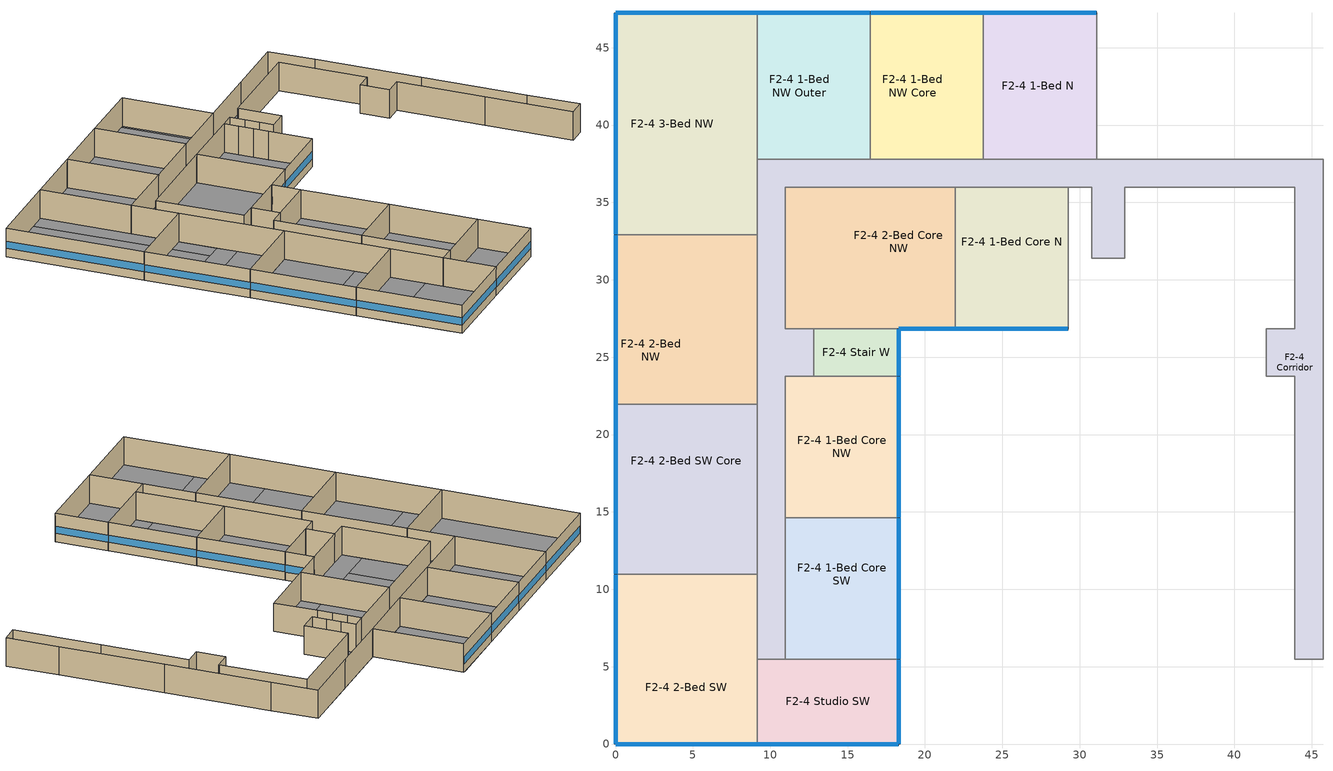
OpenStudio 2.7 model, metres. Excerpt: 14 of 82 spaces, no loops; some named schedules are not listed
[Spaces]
F2-4 1-Bed Core N
 floor adiabatic (ResF2ConcreteInteriorFloor): 29.26,35.97 29.26,28.96 21.95,28.96 21.95,35.97 z3.05; 29.26,28.96 29.26,26.82 21.95,26.82 21.95,28.96 z3.05
 wall outside (ResWoodWallU059): 21.95,26.82 29.26,26.82 z3.05:6.1
 wall to F2-4 Elevator S (WoodFramedInteriorWallU099): 29.26,31.39 29.26,32.92 z3.05:6.1
 wall to F2-4 Elevator Core (WoodFramedInteriorWallU099): 29.26,32.92 29.26,34.44 z3.05:6.1
 wall to F2-4 Laundry (WoodFramedInteriorWallU099): 29.26,26.82 29.26,31.39 z3.05:6.1
 wall to F2-4 2-Bed Core NW (WoodFramedInteriorWallU099): 21.95,35.97 21.95,26.82 z3.05:6.1
 wall to F2-4 Elevator N (WoodFramedInteriorWallU099): 29.26,34.44 29.26,35.97 z3.05:6.1
 wall to F2-4 Corridor (WoodFramedInteriorWallU099): 29.26,35.97 21.95,35.97 z3.05:6.1
 window (Res Fixed Window): 21.97,26.82 29.24,26.82 z3.95:4.72
F2-4 2-Bed Core NW
 floor adiabatic (ResF2ConcreteInteriorFloor): 21.95,35.97 21.95,28.96 14.63,28.96 14.63,35.97 z3.05; 14.63,35.97 14.63,28.96 10.97,28.96 10.97,35.97 z3.05; 21.95,28.96 21.95,26.82 10.97,26.82 10.97,28.96 z3.05
 wall outside (ResWoodWallU059): 18.29,26.82 21.95,26.82 z3.05:6.1
 wall to F2-4 Corridor (WoodFramedInteriorWallU099): 21.95,35.97 10.97,35.97 10.97,26.82 12.8,26.82 z3.05:6.1
 wall to F2-4 Stair W (WoodFramedInteriorWallU099): 12.8,26.82 18.29,26.82 z3.05:6.1
 window (Res Fixed Window): 18.31,26.82 21.92,26.82 z3.95:4.71
F2-4 Corridor
 floor adiabatic (ResF2ConcreteInteriorFloor): 45.72,28.96 45.72,14.63 43.89,14.63 43.89,23.77 42.06,23.77 42.06,26.82 43.89,26.82 43.89,28.96 z3.05; 45.72,7.32 45.72,5.49 43.89,5.49 43.89,7.32 z3.05; 32.92,37.8 32.92,31.39 30.78,31.39 30.78,37.8 z3.05; 10.97,21.95 10.97,14.63 9.14,14.63 9.14,21.95 z3.05; 21.95,37.8 21.95,35.97 14.63,35.97 14.63,37.8 z3.05; 14.63,37.8 14.63,35.97 10.97,35.97 10.97,28.96 9.14,28.96 9.14,37.8 z3.05; 40.23,37.8 40.23,35.97 32.92,35.97 32.92,37.8 z3.05; 30.78,37.8 30.78,35.97 21.95,35.97 21.95,37.8 z3.05; 12.8,26.82 12.8,23.77 10.97,23.77 10.97,21.95 9.14,21.95 9.14,26.82 z3.05; 10.97,14.63 10.97,7.32 9.14,7.32 9.14,14.63 z3.05; 45.72,37.8 45.72,28.96 43.89,28.96 43.89,35.97 40.23,35.97 40.23,37.8 z3.05; 10.97,28.96 10.97,26.82 9.14,26.82 9.14,28.96 z3.05; 45.72,14.63 45.72,7.32 43.89,7.32 43.89,14.63 z3.05; 10.97,7.32 10.97,5.49 9.14,5.49 9.14,7.32 z3.05
 wall to F2-4 1-Bed Core NE: 42.06,23.77 43.89,23.77 43.89,14.63 z3.05:6.1
 wall to F2-4 1-Bed Core NW: 10.97,14.63 10.97,23.77 12.8,23.77 z3.05:6.1
 wall to F2-4 1-Bed Core SE: 43.89,14.63 43.89,5.49 z3.05:6.1
 wall to F2-4 1-Bed Core SW: 10.97,5.49 10.97,14.63 z3.05:6.1
 wall to F2-4 1-Bed N: 31.09,37.8 23.77,37.8 z3.05:6.1
 wall to F2-4 1-Bed NE Core: 38.4,37.8 31.09,37.8 z3.05:6.1
 wall to F2-4 1-Bed NE Outer: 45.72,37.8 38.4,37.8 z3.05:6.1
 wall to F2-4 1-Bed NW Core: 23.77,37.8 16.46,37.8 z3.05:6.1
 wall to F2-4 1-Bed NW Outer: 16.46,37.8 9.14,37.8 z3.05:6.1
 wall to F2-4 2-Bed Core NE: 32.92,31.39 32.92,35.97 43.89,35.97 43.89,26.82 42.06,26.82 z3.05:6.1
 wall to F2-4 2-Bed NE: 45.72,21.95 45.72,32.92 z3.05:6.1
 wall to F2-4 2-Bed NW: 9.14,32.92 9.14,21.95 z3.05:6.1
 wall to F2-4 2-Bed SE: 45.72,5.49 45.72,10.97 z3.05:6.1
 wall to F2-4 2-Bed SE Core: 45.72,10.97 45.72,21.95 z3.05:6.1
 wall to F2-4 2-Bed SW: 9.14,10.97 9.14,5.49 z3.05:6.1
 wall to F2-4 2-Bed SW Core: 9.14,21.95 9.14,10.97 z3.05:6.1
 wall to F2-4 3-Bed NE: 45.72,32.92 45.72,37.8 z3.05:6.1
 wall to F2-4 3-Bed NW: 9.14,37.8 9.14,32.92 z3.05:6.1
 wall to F2-4 Elevator N (WoodFramedInteriorWallU099): 29.26,35.97 30.78,35.97 30.78,34.44 z3.05:6.1
 wall to F2-4 Studio SE (WoodFramedInteriorWallU099): 43.89,5.49 45.72,5.49 z3.05:6.1
 wall to F2-4 Stair W (WoodFramedInteriorWallU099): 12.8,23.77 12.8,26.82 z3.05:6.1
 wall to F2-4 Laundry (WoodFramedInteriorWallU099): 30.78,31.39 32.92,31.39 z3.05:6.1
 wall to F2-4 Elevator Core (WoodFramedInteriorWallU099): 30.78,34.44 30.78,32.92 z3.05:6.1
 wall to F2-4 Stair E (WoodFramedInteriorWallU099): 42.06,26.82 42.06,23.77 z3.05:6.1
 wall to F2-4 Elevator S (WoodFramedInteriorWallU099): 30.78,32.92 30.78,31.39 z3.05:6.1
 wall to F2-4 Studio SW (WoodFramedInteriorWallU099): 9.14,5.49 10.97,5.49 z3.05:6.1
F2-4 1-Bed Core NW
 floor adiabatic (ResF2ConcreteInteriorFloor): 12.8,23.77 12.8,21.95 10.97,21.95 10.97,23.77 z3.05; 18.29,23.77 18.29,14.63 10.97,14.63 10.97,21.95 12.8,21.95 12.8,23.77 z3.05
 wall outside (ResWoodWallU059): 18.29,14.63 18.29,23.77 z3.05:6.1
 wall to F2-4 Stair W (WoodFramedInteriorWallU099): 18.29,23.77 12.8,23.77 z3.05:6.1
 wall to F2-4 1-Bed Core SW (WoodFramedInteriorWallU099): 10.97,14.63 18.29,14.63 z3.05:6.1
 window (Res Fixed Window): 18.29,14.66 18.29,23.75 z3.95:4.72
F2-4 Stair W
 floor adiabatic (ResF2ConcreteInteriorFloor): 18.29,26.82 18.29,23.77 12.8,23.77 12.8,26.82 z3.05
 wall outside (ResWoodWallU059): 18.29,23.77 18.29,26.82 z3.05:6.1
 window (Res Fixed Window): 18.29,23.8 18.29,26.8 z3.95:4.72
F2-4 1-Bed Core SW
 floor adiabatic (ResF2ConcreteInteriorFloor): 18.29,14.63 18.29,7.32 10.97,7.32 10.97,14.63 z3.05; 18.29,7.32 18.29,5.49 10.97,5.49 10.97,7.32 z3.05
 wall outside (ResWoodWallU059): 18.29,5.49 18.29,14.63 z3.05:6.1
 wall to F2-4 Studio SW (WoodFramedInteriorWallU099): 10.97,5.49 18.29,5.49 z3.05:6.1
 window (Res Fixed Window): 18.29,5.51 18.29,14.61 z3.95:4.72
F2-4 Studio SW
 floor adiabatic (ResF2ConcreteInteriorFloor): 18.29,5.49 18.29,0 9.14,0 9.14,5.49 z3.05
 wall outside (ResWoodWallU059): 9.14,0 18.29,0 18.29,5.49 z3.05:6.1
 wall to F2-4 2-Bed SW: 9.14,5.49 9.14,0 z3.05:6.1
 window (Res Fixed Window): 18.29,0.03 18.29,5.46 / 9.17,0 18.26,0 z3.95:4.72
F2-4 1-Bed N
 floor adiabatic (ResF2ConcreteInteriorFloor): 30.78,47.24 30.78,37.8 23.77,37.8 23.77,47.24 z3.05; 31.09,47.24 31.09,37.8 30.78,37.8 30.78,47.24 z3.05
 wall outside (ResWoodWallU059): 31.09,47.24 23.77,47.24 z3.05:6.1
 wall to F2-4 1-Bed NE Core (WoodFramedInteriorWallU099): 31.09,37.8 31.09,47.24 z3.05:6.1
 wall to F2-4 1-Bed NW Core (WoodFramedInteriorWallU099): 23.77,47.24 23.77,37.8 z3.05:6.1
 window (Res Fixed Window): 31.06,47.24 23.8,47.24 z3.95:4.72
F2-4 1-Bed NW Core
 floor adiabatic (ResF2ConcreteInteriorFloor): 21.95,47.24 21.95,37.8 16.46,37.8 16.46,47.24 z3.05; 23.77,47.24 23.77,37.8 21.95,37.8 21.95,47.24 z3.05
 wall outside (ResWoodWallU059): 23.77,47.24 16.46,47.24 z3.05:6.1
 wall to F2-4 1-Bed NW Outer (WoodFramedInteriorWallU099): 16.46,47.24 16.46,37.8 z3.05:6.1
 window (Res Fixed Window): 23.75,47.24 16.48,47.24 z3.95:4.72
F2-4 1-Bed NW Outer
 floor adiabatic (ResF2ConcreteInteriorFloor): 16.46,47.24 16.46,37.8 14.63,37.8 14.63,47.24 z3.05; 14.63,47.24 14.63,37.8 9.14,37.8 9.14,47.24 z3.05
 wall outside (ResWoodWallU059): 16.46,47.24 9.14,47.24 z3.05:6.1
 wall to F2-4 3-Bed NW (WoodFramedInteriorWallU099): 9.14,47.24 9.14,37.8 z3.05:6.1
 window (Res Fixed Window): 16.43,47.24 9.17,47.24 z3.95:4.72
F2-4 3-Bed NW
 floor adiabatic (ResF2ConcreteInteriorFloor): 9.14,47.24 9.14,32.92 7.32,32.92 7.32,47.24 z3.05; 7.32,47.24 7.32,32.92 0,32.92 0,47.24 z3.05
 wall outside (ResWoodWallU059): 9.14,47.24 0,47.24 0,32.92 z3.05:6.1
 wall to F2-4 2-Bed NW: 0,32.92 9.14,32.92 z3.05:6.1
 window (Res Fixed Window): 0,47.22 0,32.94 / 9.12,47.24 0.03,47.24 z3.95:4.72
F2-4 2-Bed NW
 floor adiabatic (ResF2ConcreteInteriorFloor): 4.57,28.96 4.57,21.95 0,21.95 0,28.96 z3.05; 9.14,32.92 9.14,28.96 7.32,28.96 7.32,32.92 z3.05; 9.14,28.96 9.14,26.82 4.57,26.82 4.57,28.96 z3.05; 7.32,32.92 7.32,28.96 0,28.96 0,32.92 z3.05; 9.14,26.82 9.14,21.95 4.57,21.95 4.57,26.82 z3.05
 wall outside (ResWoodWallU059): 0,32.92 0,21.95 z3.05:6.1
 wall to F2-4 2-Bed SW Core (WoodFramedInteriorWallU099): 0,21.95 9.14,21.95 z3.05:6.1
 window (Res Fixed Window): 0,32.89 0,21.97 z3.95:4.72
F2-4 2-Bed SW Core
 floor adiabatic (ResF2ConcreteInteriorFloor): 9.14,14.63 9.14,10.97 0,10.97 0,14.63 z3.05; 9.14,21.95 9.14,14.63 0,14.63 0,21.95 z3.05
 wall outside (ResWoodWallU059): 0,21.95 0,10.97 z3.05:6.1
 wall to F2-4 2-Bed SW: 0,10.97 9.14,10.97 z3.05:6.1
 window (Res Fixed Window): 0,21.92 0,11 z3.95:4.72
F2-4 2-Bed SW
 floor adiabatic (ResF2ConcreteInteriorFloor): 9.14,7.32 9.14,0 0,0 0,7.32 z3.05; 9.14,10.97 9.14,7.32 0,7.32 0,10.97 z3.05
 wall outside (ResWoodWallU059): 0,10.97 0,0 9.14,0 z3.05:6.1
 window (Res Fixed Window): 0.03,0 9.12,0 / 0,10.95 0,0.03 z3.95:4.72
[Site]
CA_BURBANK-GLNDLE-PASAD-_USA Design_Conditions: Latitude {deg}=34.2; Longitude {deg}=-118.36; Time Zone {hr}=-8; Elevation {m}=223.1136
[SizingPeriod:DesignDay] Barometric Pressure {Pa}=98675; Sky Clearness=0; Rain Indicator=0; Snow Indicator=0; Day of Month=21; Daylight Saving Time Indicator=0; Dry-Bulb Temperature Range Modifier Type=DefaultMultipliers
Name | Maximum Dry-Bulb Temperature {C} | Daily Dry-Bulb Temperature Range {deltaC} | Humidity Indicating Conditions at Maximum Dry-Bulb | Wind Speed {m/s} | Wind Direction {deg} | Month | Day Type | Humidity Indicating Type | Solar Model Indicator | ASHRAE Taub | ASHRAE Taud
CA_BURBANK-GLNDLE-PASAD- Ann Htg 99.6% Condns DB | 3.8 | 0 | 3.8 | 0.8 | 350 | 12 | WinterDesignDay | Wetbulb | ASHRAEClearSky
CA_BURBANK-GLNDLE-PASAD- Ann Clg .4% Condns DB=>MWB | 36.4 | 12.9 | 19.9 | 3.8 | 180 | 8 | SummerDesignDay | Wetbulb | ASHRAETau | 0.378 | 2.416
CA_BURBANK-GLNDLE-PASAD- Ann Clg .4% Condns WB=>MDB | 32 | 12.9 | 22.6 | 3.8 | 180 | 8 | SummerDesignDay | Wetbulb | ASHRAETau | 0.378 | 2.416
CA_BURBANK-GLNDLE-PASAD- Ann Clg .4% Condns DP=>MDB | 25.4 | 12.9 | 19.3 | 3.8 | 180 | 8 | SummerDesignDay | Dewpoint | ASHRAETau | 0.378 | 2.416
[Site:WaterMainsTemperature]
Calculation Method=Schedule; Temperature Schedule=WaterMainCZ09
[Building]
Building 1: North Axis {deg}=0
[Material]
Name | Roughness | Thickness {m} | Conductivity {W/m-K} | Density {kg/m3} | Specific Heat {J/kg-K} | Thermal Absorptance | Solar Absorptance | Visible Absorptance
Gypsum Board - 1/2 in.; Gypsum Board - 1/2 in. 4 | MediumRough | 0.0127 | 0.158656 | 640.739 | 1130.436 | 0.9 | 0.7 | 0.8
Gypsum Board - 5/8 in. | Smooth | 0.016002 | 0.158656 | 640.739 | 1130.436 | 0.9 | 0.7 | 0.8
Compliance Insulation R1.35 | Smooth | 0.00547268 | 0.0230188 | 16.0185 | 1130.436
Compliance Insulation R3.00 | MediumRough | 0.0121615 | 0.0230188 | 16.0185 | 1130.436 | 0.9 | 0.7 | 0.8
Concrete - 140 lb/ft3 - 4 in. | Smooth | 0.1016 | 1.9514 | 2239.06 | 921.096
Plywood - 5/8 in. 2 | Smooth | 0.016002 | 0.11544 | 480.554 | 1884.06
Carpet - 3/4 in. 2 | Smooth | 0.01905 | 0.0455183 | 288.332 | 1381.644 | 0.9 | 0.7 | 0.8
[Material:NoMass] Roughness=Smooth
Name | Thermal Resistance {m2-K/W}
WoodFrameWall16inOC R11.25 | 1.26865
WoodFrameWall16inOCCavInsR19 | 2.06248
[Construction]
ResWoodWallU059: Compliance Insulation R3.00, Compliance Insulation R1.35, Gypsum Board - 5/8 in., WoodFrameWall16inOCCavInsR19, Gypsum Board - 5/8 in.
WoodFramedInteriorWallU099: Gypsum Board - 1/2 in., WoodFrameWall16inOC R11.25, Gypsum Board - 1/2 in.
ResF2ConcreteInteriorFloor: Gypsum Board - 1/2 in. 4, Concrete - 140 lb/ft3 - 4 in., Plywood - 5/8 in. 2, Carpet - 3/4 in. 2
Res Fixed Window: Res Fixed Window Material
[WindowMaterial:SimpleGlazingSystem]
Res Fixed Window Material: U-Factor {W/m2-K}=1.70348; Solar Heat Gain Coefficient=0.23; Visible Transmittance=0.42
[Space] Building Story=Building Story Residential Floors 2-4
Name | Thermal Zone | Design Specification Outdoor Air Object
F2-4 1-Bed Core N | Thermal Zone: F2-4 1-Bed Core N | Thermal Zone: F2-4 1-Bed Core N Design Specification Outdoor Air
F2-4 1-Bed Core NW; F2-4 1-Bed Core SW | Thermal Zone: F2-4 1-Bed Core West | Thermal Zone: F2-4 1-Bed Core West Design Specification Outdoor Air
F2-4 1-Bed N; F2-4 1-Bed NW Core; F2-4 1-Bed NW Outer | Thermal Zone: F2-4 1-Bed North | Thermal Zone: F2-4 1-Bed North Design Specification Outdoor Air
F2-4 2-Bed Core NW | Thermal Zone: F2-4 2-Bed Core NE-NW | Thermal Zone: F2-4 2-Bed Core NE-NW Design Specification Outdoor Air
F2-4 2-Bed NW; F2-4 2-Bed SW; F2-4 2-Bed SW Core | Thermal Zone: F2-4 2-Bed West | Thermal Zone: F2-4 2-Bed West Design Specification Outdoor Air
F2-4 3-Bed NW | Thermal Zone: F2-4 3-Bed NW | Thermal Zone: F2-4 3-Bed NW Design Specification Outdoor Air
F2-4 Corridor; F2-4 Stair W | Thermal Zone: F2-4 Corridor | Thermal Zone: F2-4 Corridor Design Specification Outdoor Air
F2-4 Studio SW | Thermal Zone: F2-4 Studio SW | Thermal Zone: F2-4 Studio SW Design Specification Outdoor Air
[ThermalZone] Multiplier=3; Use Ideal Air Loads=No
Name | Thermostat
Thermal Zone: F2-4 1-Bed Core N | Thermal Zone: F2-4 1-Bed Core N Thermostat
Thermal Zone: F2-4 1-Bed Core West | Thermal Zone: F2-4 1-Bed Core West Thermostat
Thermal Zone: F2-4 1-Bed North | Thermal Zone: F2-4 1-Bed North Thermostat
Thermal Zone: F2-4 2-Bed Core NE-NW | Thermal Zone: F2-4 2-Bed Core NE-NW Thermostat
Thermal Zone: F2-4 2-Bed West | Thermal Zone: F2-4 2-Bed West Thermostat
Thermal Zone: F2-4 3-Bed NW | Thermal Zone: F2-4 3-Bed NW Thermostat
Thermal Zone: F2-4 Studio SW | Thermal Zone: F2-4 Studio SW Thermostat
Thermal Zone: F2-4 Corridor | Thermal Zone: F2-4 Corridor Thermostat
[BuildingStory]
Building Story Residential Floors 2-4
[People:Definition] Number of People Calculation Method=People/Area; Fraction Radiant=0.3
Name | People per Space Floor Area {person/m2} | Sensible Heat Fraction
F2-4 1-Bed Core N People Definition; F2-4 1-Bed Core NW People Definition; F2-4 1-Bed Core SW People Definition; F2-4 2-Bed Core NW People Definition; F2-4 2-Bed NW People Definition; F2-4 2-Bed SW People Definition; F2-4 2-Bed SW Core People Definition | 0.0298998 | 0.6125
F2-4 1-Bed N People Definition; F2-4 1-Bed NW Core People Definition; F2-4 1-Bed NW Outer People Definition | 0.0289352 | 0.6125
F2-4 3-Bed NW People Definition | 0.0305359 | 0.6125
F2-4 Corridor People Definition; F2-4 Stair W People Definition | 0.0538196 | 0.5
F2-4 Studio SW People Definition | 0.0398663 | 0.6125
[People] Multiplier=1
Name | People Definition | Space or SpaceType | Number of People Schedule | Activity Level Schedule
F2-4 1-Bed Core N People | F2-4 1-Bed Core N People Definition | F2-4 1-Bed Core N | ResidentialLivingOccupancy | F2-4 1-Bed Core N People Activity Level
F2-4 1-Bed Core NW People | F2-4 1-Bed Core NW People Definition | F2-4 1-Bed Core NW | ResidentialLivingOccupancy | F2-4 1-Bed Core NW People Activity Level
F2-4 1-Bed Core SW People | F2-4 1-Bed Core SW People Definition | F2-4 1-Bed Core SW | ResidentialLivingOccupancy | F2-4 1-Bed Core SW People Activity Level
F2-4 1-Bed N People | F2-4 1-Bed N People Definition | F2-4 1-Bed N | ResidentialLivingOccupancy | F2-4 1-Bed N People Activity Level
F2-4 1-Bed NW Core People | F2-4 1-Bed NW Core People Definition | F2-4 1-Bed NW Core | ResidentialLivingOccupancy | F2-4 1-Bed NW Core People Activity Level
F2-4 1-Bed NW Outer People | F2-4 1-Bed NW Outer People Definition | F2-4 1-Bed NW Outer | ResidentialLivingOccupancy | F2-4 1-Bed NW Outer People Activity Level
F2-4 2-Bed Core NW People | F2-4 2-Bed Core NW People Definition | F2-4 2-Bed Core NW | ResidentialLivingOccupancy | F2-4 2-Bed Core NW People Activity Level
F2-4 2-Bed NW People | F2-4 2-Bed NW People Definition | F2-4 2-Bed NW | ResidentialLivingOccupancy | F2-4 2-Bed NW People Activity Level
F2-4 2-Bed SW People | F2-4 2-Bed SW People Definition | F2-4 2-Bed SW | ResidentialLivingOccupancy | F2-4 2-Bed SW People Activity Level
F2-4 2-Bed SW Core People | F2-4 2-Bed SW Core People Definition | F2-4 2-Bed SW Core | ResidentialLivingOccupancy | F2-4 2-Bed SW Core People Activity Level
F2-4 3-Bed NW People | F2-4 3-Bed NW People Definition | F2-4 3-Bed NW | ResidentialLivingOccupancy | F2-4 3-Bed NW People Activity Level
F2-4 Corridor People | F2-4 Corridor People Definition | F2-4 Corridor | OfficeOccupancy | F2-4 Corridor People Activity Level
F2-4 Stair W People | F2-4 Stair W People Definition | F2-4 Stair W | OfficeOccupancy | F2-4 Stair W People Activity Level
F2-4 Studio SW People | F2-4 Studio SW People Definition | F2-4 Studio SW | ResidentialLivingOccupancy | F2-4 Studio SW People Activity Level
[SpaceInfiltration:DesignFlowRate] Temperature Term Coefficient=0; Velocity Squared Term Coefficient=0
Name | Space or SpaceType | Schedule | Design Flow Rate Calculation Method | Flow per Exterior Surface Area {m3/s-m2} | Constant Term Coefficient | Velocity Term Coefficient | Design Flow Rate {m3/s}
F2-4 1-Bed Core N Space Infiltration Design Flow Rate 1 | F2-4 1-Bed Core N | ResidentialLivingInfiltration | Flow/ExteriorWallArea | 0.000227584 | 0 | 0.224052
F2-4 1-Bed Core N Space Infiltration Design Flow Rate 2 | F2-4 1-Bed Core N | ResidentialLivingHVACAvail | Flow/Space |  | 1 | 0 | 0.0172733
F2-4 1-Bed Core NW Space Infiltration Design Flow Rate 1 | F2-4 1-Bed Core NW | ResidentialLivingInfiltration | Flow/ExteriorWallArea | 0.000227584 | 0 | 0.224052
F2-4 1-Bed Core NW Space Infiltration Design Flow Rate 2 | F2-4 1-Bed Core NW | ResidentialLivingHVACAvail | Flow/Space |  | 1 | 0 | 0.0172733
F2-4 1-Bed Core SW Space Infiltration Design Flow Rate 1 | F2-4 1-Bed Core SW | ResidentialLivingInfiltration | Flow/ExteriorWallArea | 0.000227584 | 0 | 0.224052
F2-4 1-Bed Core SW Space Infiltration Design Flow Rate 2 | F2-4 1-Bed Core SW | ResidentialLivingHVACAvail | Flow/Space |  | 1 | 0 | 0.0172733
F2-4 1-Bed N Space Infiltration Design Flow Rate 1 | F2-4 1-Bed N | ResidentialLivingInfiltration | Flow/ExteriorWallArea | 0.000227584 | 0 | 0.224052
F2-4 1-Bed N Space Infiltration Design Flow Rate 2 | F2-4 1-Bed N | ResidentialLivingHVACAvail | Flow/Space |  | 1 | 0 | 0.0176131
F2-4 1-Bed NW Core Space Infiltration Design Flow Rate 1 | F2-4 1-Bed NW Core | ResidentialLivingInfiltration | Flow/ExteriorWallArea | 0.000227584 | 0 | 0.224052
F2-4 1-Bed NW Core Space Infiltration Design Flow Rate 2 | F2-4 1-Bed NW Core | ResidentialLivingHVACAvail | Flow/Space |  | 1 | 0 | 0.0176131
F2-4 1-Bed NW Outer Space Infiltration Design Flow Rate 1 | F2-4 1-Bed NW Outer | ResidentialLivingInfiltration | Flow/ExteriorWallArea | 0.000227584 | 0 | 0.224052
F2-4 1-Bed NW Outer Space Infiltration Design Flow Rate 2 | F2-4 1-Bed NW Outer | ResidentialLivingHVACAvail | Flow/Space |  | 1 | 0 | 0.0176131
F2-4 2-Bed Core NW Space Infiltration Design Flow Rate 1 | F2-4 2-Bed Core NW | ResidentialLivingInfiltration | Flow/ExteriorWallArea | 0.000227584 | 0 | 0.224052
F2-4 2-Bed Core NW Space Infiltration Design Flow Rate 2 | F2-4 2-Bed Core NW | ResidentialLivingHVACAvail | Flow/Space |  | 1 | 0 | 0.0259099
F2-4 2-Bed NW Space Infiltration Design Flow Rate 1 | F2-4 2-Bed NW | ResidentialLivingInfiltration | Flow/ExteriorWallArea | 0.000227584 | 0 | 0.224052
F2-4 2-Bed NW Space Infiltration Design Flow Rate 2 | F2-4 2-Bed NW | ResidentialLivingHVACAvail | Flow/Space |  | 1 | 0 | 0.0259099
F2-4 2-Bed SW Space Infiltration Design Flow Rate 1 | F2-4 2-Bed SW | ResidentialLivingInfiltration | Flow/ExteriorWallArea | 0.000227584 | 0 | 0.224052
F2-4 2-Bed SW Space Infiltration Design Flow Rate 2 | F2-4 2-Bed SW | ResidentialLivingHVACAvail | Flow/Space |  | 1 | 0 | 0.0259099
F2-4 2-Bed SW Core Space Infiltration Design Flow Rate 1 | F2-4 2-Bed SW Core | ResidentialLivingInfiltration | Flow/ExteriorWallArea | 0.000227584 | 0 | 0.224052
F2-4 2-Bed SW Core Space Infiltration Design Flow Rate 2 | F2-4 2-Bed SW Core | ResidentialLivingHVACAvail | Flow/Space |  | 1 | 0 | 0.0259099
F2-4 3-Bed NW Space Infiltration Design Flow Rate 1 | F2-4 3-Bed NW | ResidentialLivingInfiltration | Flow/ExteriorWallArea | 0.000227584 | 0 | 0.224052
F2-4 3-Bed NW Space Infiltration Design Flow Rate 2 | F2-4 3-Bed NW | ResidentialLivingHVACAvail | Flow/Space |  | 1 | 0 | 0.0341218
F2-4 Corridor Space Infiltration Design Flow Rate 1 | F2-4 Corridor | OfficeInfiltration | Flow/ExteriorWallArea | 0.000227584 | 0 | 0.224052
F2-4 Corridor Space Infiltration Design Flow Rate 2 | F2-4 Corridor | OfficeHVACAvail | Flow/Space |  | 1 | 0 | 0.151849
F2-4 Stair W Space Infiltration Design Flow Rate 1 | F2-4 Stair W | OfficeInfiltration | Flow/ExteriorWallArea | 0.000227584 | 0 | 0.224052
F2-4 Stair W Space Infiltration Design Flow Rate 2 | F2-4 Stair W | OfficeHVACAvail | Flow/Space |  | 1 | 0 | 0.0127426
F2-4 Studio SW Space Infiltration Design Flow Rate 1 | F2-4 Studio SW | ResidentialLivingInfiltration | Flow/ExteriorWallArea | 0.000227584 | 0 | 0.224052
F2-4 Studio SW Space Infiltration Design Flow Rate 2 | F2-4 Studio SW | ResidentialLivingHVACAvail | Flow/Space |  | 1 | 0 | 0.0147248
[Lights:Definition] Design Level Calculation Method=Watts/Area; Fraction Radiant=0.58; Return Air Fraction=0
Name | Watts per Space Floor Area {W/m2}
F2-4 1-Bed Core N Non-Regulated Lights Definition; F2-4 1-Bed Core NW Non-Regulated Lights Definition; F2-4 1-Bed Core SW Non-Regulated Lights Definition; F2-4 1-Bed N Non-Regulated Lights Definition; F2-4 1-Bed NW Core Non-Regulated Lights Definition; F2-4 1-Bed NW Outer Non-Regulated Lights Definition; F2-4 2-Bed Core NW Non-Regulated Lights Definition; F2-4 2-Bed NW Non-Regulated Lights Definition; F2-4 2-Bed SW Non-Regulated Lights Definition; F2-4 2-Bed SW Core Non-Regulated Lights Definition; F2-4 3-Bed NW Non-Regulated Lights Definition; F2-4 Studio SW Non-Regulated Lights Definition | 1.05486
F2-4 Corridor Regulated Lights Definition | 4.30556
F2-4 Stair W Regulated Lights Definition | 6.45835
[Lights] Fraction Replaceable=1
Name | Lights Definition | Space or SpaceType | Schedule
F2-4 1-Bed Core N Non-Regulated Lights | F2-4 1-Bed Core N Non-Regulated Lights Definition | F2-4 1-Bed Core N | ResidentialLivingLights
F2-4 1-Bed Core NW Non-Regulated Lights | F2-4 1-Bed Core NW Non-Regulated Lights Definition | F2-4 1-Bed Core NW | ResidentialLivingLights
F2-4 1-Bed Core SW Non-Regulated Lights | F2-4 1-Bed Core SW Non-Regulated Lights Definition | F2-4 1-Bed Core SW | ResidentialLivingLights
F2-4 1-Bed N Non-Regulated Lights | F2-4 1-Bed N Non-Regulated Lights Definition | F2-4 1-Bed N | ResidentialLivingLights
F2-4 1-Bed NW Core Non-Regulated Lights | F2-4 1-Bed NW Core Non-Regulated Lights Definition | F2-4 1-Bed NW Core | ResidentialLivingLights
F2-4 1-Bed NW Outer Non-Regulated Lights | F2-4 1-Bed NW Outer Non-Regulated Lights Definition | F2-4 1-Bed NW Outer | ResidentialLivingLights
F2-4 2-Bed Core NW Non-Regulated Lights | F2-4 2-Bed Core NW Non-Regulated Lights Definition | F2-4 2-Bed Core NW | ResidentialLivingLights
F2-4 2-Bed NW Non-Regulated Lights | F2-4 2-Bed NW Non-Regulated Lights Definition | F2-4 2-Bed NW | ResidentialLivingLights
F2-4 2-Bed SW Non-Regulated Lights | F2-4 2-Bed SW Non-Regulated Lights Definition | F2-4 2-Bed SW | ResidentialLivingLights
F2-4 2-Bed SW Core Non-Regulated Lights | F2-4 2-Bed SW Core Non-Regulated Lights Definition | F2-4 2-Bed SW Core | ResidentialLivingLights
F2-4 3-Bed NW Non-Regulated Lights | F2-4 3-Bed NW Non-Regulated Lights Definition | F2-4 3-Bed NW | ResidentialLivingLights
F2-4 Corridor Regulated Lights | F2-4 Corridor Regulated Lights Definition | F2-4 Corridor | OfficeLights
F2-4 Stair W Regulated Lights | F2-4 Stair W Regulated Lights Definition | F2-4 Stair W | OfficeLights
F2-4 Studio SW Non-Regulated Lights | F2-4 Studio SW Non-Regulated Lights Definition | F2-4 Studio SW | ResidentialLivingLights
[ElectricEquipment:Definition] Design Level Calculation Method=Watts/Area; Fraction Lost=0
Name | Watts per Space Floor Area {W/m2} | Fraction Latent | Fraction Radiant
F2-4 1-Bed Core N Recepticle Loads Definition; F2-4 1-Bed Core NW Recepticle Loads Definition; F2-4 1-Bed Core SW Recepticle Loads Definition; F2-4 1-Bed N Recepticle Loads Definition; F2-4 1-Bed NW Core Recepticle Loads Definition; F2-4 1-Bed NW Outer Recepticle Loads Definition; F2-4 2-Bed Core NW Recepticle Loads Definition; F2-4 2-Bed NW Recepticle Loads Definition; F2-4 2-Bed SW Recepticle Loads Definition; F2-4 2-Bed SW Core Recepticle Loads Definition; F2-4 3-Bed NW Recepticle Loads Definition; F2-4 Studio SW Recepticle Loads Definition | 4.09029 | 0 | 0.2
F2-4 1-Bed Core N Process Electric Loads Definition; F2-4 1-Bed Core NW Process Electric Loads Definition; F2-4 1-Bed Core SW Process Electric Loads Definition; F2-4 1-Bed N Process Electric Loads Definition; F2-4 1-Bed NW Core Process Electric Loads Definition; F2-4 1-Bed NW Outer Process Electric Loads Definition; F2-4 Studio SW Process Electric Loads Definition | 0.430556 | 0.12 | 0
F2-4 2-Bed Core NW Process Electric Loads Definition; F2-4 2-Bed NW Process Electric Loads Definition; F2-4 2-Bed SW Process Electric Loads Definition; F2-4 2-Bed SW Core Process Electric Loads Definition | 0.322917 | 0.12 | 0
F2-4 3-Bed NW Process Electric Loads Definition | 0.215278 | 0.12 | 0
[ElectricEquipment] Schedule=ResidentialLivingReceptacle
Name | Electric Equipment Definition | Space or SpaceType
F2-4 1-Bed Core N Recepticle Loads | F2-4 1-Bed Core N Recepticle Loads Definition | F2-4 1-Bed Core N
F2-4 1-Bed Core N Process Electric Loads | F2-4 1-Bed Core N Process Electric Loads Definition | F2-4 1-Bed Core N
F2-4 1-Bed Core NW Recepticle Loads | F2-4 1-Bed Core NW Recepticle Loads Definition | F2-4 1-Bed Core NW
F2-4 1-Bed Core NW Process Electric Loads | F2-4 1-Bed Core NW Process Electric Loads Definition | F2-4 1-Bed Core NW
F2-4 1-Bed Core SW Recepticle Loads | F2-4 1-Bed Core SW Recepticle Loads Definition | F2-4 1-Bed Core SW
F2-4 1-Bed Core SW Process Electric Loads | F2-4 1-Bed Core SW Process Electric Loads Definition | F2-4 1-Bed Core SW
F2-4 1-Bed N Recepticle Loads | F2-4 1-Bed N Recepticle Loads Definition | F2-4 1-Bed N
F2-4 1-Bed N Process Electric Loads | F2-4 1-Bed N Process Electric Loads Definition | F2-4 1-Bed N
F2-4 1-Bed NW Core Recepticle Loads | F2-4 1-Bed NW Core Recepticle Loads Definition | F2-4 1-Bed NW Core
F2-4 1-Bed NW Core Process Electric Loads | F2-4 1-Bed NW Core Process Electric Loads Definition | F2-4 1-Bed NW Core
F2-4 1-Bed NW Outer Recepticle Loads | F2-4 1-Bed NW Outer Recepticle Loads Definition | F2-4 1-Bed NW Outer
F2-4 1-Bed NW Outer Process Electric Loads | F2-4 1-Bed NW Outer Process Electric Loads Definition | F2-4 1-Bed NW Outer
F2-4 2-Bed Core NW Recepticle Loads | F2-4 2-Bed Core NW Recepticle Loads Definition | F2-4 2-Bed Core NW
F2-4 2-Bed Core NW Process Electric Loads | F2-4 2-Bed Core NW Process Electric Loads Definition | F2-4 2-Bed Core NW
F2-4 2-Bed NW Recepticle Loads | F2-4 2-Bed NW Recepticle Loads Definition | F2-4 2-Bed NW
F2-4 2-Bed NW Process Electric Loads | F2-4 2-Bed NW Process Electric Loads Definition | F2-4 2-Bed NW
F2-4 2-Bed SW Recepticle Loads | F2-4 2-Bed SW Recepticle Loads Definition | F2-4 2-Bed SW
F2-4 2-Bed SW Process Electric Loads | F2-4 2-Bed SW Process Electric Loads Definition | F2-4 2-Bed SW
F2-4 2-Bed SW Core Recepticle Loads | F2-4 2-Bed SW Core Recepticle Loads Definition | F2-4 2-Bed SW Core
F2-4 2-Bed SW Core Process Electric Loads | F2-4 2-Bed SW Core Process Electric Loads Definition | F2-4 2-Bed SW Core
F2-4 3-Bed NW Recepticle Loads | F2-4 3-Bed NW Recepticle Loads Definition | F2-4 3-Bed NW
F2-4 3-Bed NW Process Electric Loads | F2-4 3-Bed NW Process Electric Loads Definition | F2-4 3-Bed NW
F2-4 Studio SW Recepticle Loads | F2-4 Studio SW Recepticle Loads Definition | F2-4 Studio SW
F2-4 Studio SW Process Electric Loads | F2-4 Studio SW Process Electric Loads Definition | F2-4 Studio SW
[GasEquipment:Definition] Design Level Calculation Method=Watts/Area
Name | Watts per Space Floor Area {W/m2} | Fraction Latent | Fraction Radiant | Fraction Lost
F2-4 1-Bed Core N Gas Equipment Loads Definition; F2-4 1-Bed Core NW Gas Equipment Loads Definition; F2-4 1-Bed Core SW Gas Equipment Loads Definition; F2-4 1-Bed N Gas Equipment Loads Definition; F2-4 1-Bed NW Core Gas Equipment Loads Definition; F2-4 1-Bed NW Outer Gas Equipment Loads Definition | 3.31232 | 0 | 0.15 | 0.85
F2-4 1-Bed Core N Gas Loads Definition; F2-4 1-Bed Core NW Gas Loads Definition; F2-4 1-Bed Core SW Gas Loads Definition; F2-4 1-Bed N Gas Loads Definition; F2-4 1-Bed NW Core Gas Loads Definition; F2-4 1-Bed NW Outer Gas Loads Definition | 5.14198 | 0.15 | 0 | 0.7
F2-4 2-Bed Core NW Gas Equipment Loads Definition; F2-4 2-Bed NW Gas Equipment Loads Definition; F2-4 2-Bed SW Gas Equipment Loads Definition; F2-4 2-Bed SW Core Gas Equipment Loads Definition | 2.49213 | 0 | 0.15 | 0.85
F2-4 2-Bed Core NW Gas Loads Definition; F2-4 2-Bed NW Gas Loads Definition; F2-4 2-Bed SW Gas Loads Definition; F2-4 2-Bed SW Core Gas Loads Definition | 4.79498 | 0.15 | 0 | 0.7
F2-4 3-Bed NW Gas Equipment Loads Definition | 2.05048 | 0 | 0.15 | 0.85
F2-4 3-Bed NW Gas Loads Definition | 3.59623 | 0.15 | 0 | 0.7
F2-4 Studio SW Gas Equipment Loads Definition | 4.41643 | 0 | 0.15 | 0.85
F2-4 Studio SW Gas Loads Definition | 6.11991 | 0.15 | 0 | 0.7
[GasEquipment] Schedule=ResidentialLivingGasEquip
Name | Gas Equipment Definition | Space or SpaceType
F2-4 1-Bed Core N Gas Equipment Loads | F2-4 1-Bed Core N Gas Equipment Loads Definition | F2-4 1-Bed Core N
F2-4 1-Bed Core N Gas Loads | F2-4 1-Bed Core N Gas Loads Definition | F2-4 1-Bed Core N
F2-4 1-Bed Core NW Gas Equipment Loads | F2-4 1-Bed Core NW Gas Equipment Loads Definition | F2-4 1-Bed Core NW
F2-4 1-Bed Core NW Gas Loads | F2-4 1-Bed Core NW Gas Loads Definition | F2-4 1-Bed Core NW
F2-4 1-Bed Core SW Gas Equipment Loads | F2-4 1-Bed Core SW Gas Equipment Loads Definition | F2-4 1-Bed Core SW
F2-4 1-Bed Core SW Gas Loads | F2-4 1-Bed Core SW Gas Loads Definition | F2-4 1-Bed Core SW
F2-4 1-Bed N Gas Equipment Loads | F2-4 1-Bed N Gas Equipment Loads Definition | F2-4 1-Bed N
F2-4 1-Bed N Gas Loads | F2-4 1-Bed N Gas Loads Definition | F2-4 1-Bed N
F2-4 1-Bed NW Core Gas Equipment Loads | F2-4 1-Bed NW Core Gas Equipment Loads Definition | F2-4 1-Bed NW Core
F2-4 1-Bed NW Core Gas Loads | F2-4 1-Bed NW Core Gas Loads Definition | F2-4 1-Bed NW Core
F2-4 1-Bed NW Outer Gas Equipment Loads | F2-4 1-Bed NW Outer Gas Equipment Loads Definition | F2-4 1-Bed NW Outer
F2-4 1-Bed NW Outer Gas Loads | F2-4 1-Bed NW Outer Gas Loads Definition | F2-4 1-Bed NW Outer
F2-4 2-Bed Core NW Gas Equipment Loads | F2-4 2-Bed Core NW Gas Equipment Loads Definition | F2-4 2-Bed Core NW
F2-4 2-Bed Core NW Gas Loads | F2-4 2-Bed Core NW Gas Loads Definition | F2-4 2-Bed Core NW
F2-4 2-Bed NW Gas Equipment Loads | F2-4 2-Bed NW Gas Equipment Loads Definition | F2-4 2-Bed NW
F2-4 2-Bed NW Gas Loads | F2-4 2-Bed NW Gas Loads Definition | F2-4 2-Bed NW
F2-4 2-Bed SW Gas Equipment Loads | F2-4 2-Bed SW Gas Equipment Loads Definition | F2-4 2-Bed SW
F2-4 2-Bed SW Gas Loads | F2-4 2-Bed SW Gas Loads Definition | F2-4 2-Bed SW
F2-4 2-Bed SW Core Gas Equipment Loads | F2-4 2-Bed SW Core Gas Equipment Loads Definition | F2-4 2-Bed SW Core
F2-4 2-Bed SW Core Gas Loads | F2-4 2-Bed SW Core Gas Loads Definition | F2-4 2-Bed SW Core
F2-4 3-Bed NW Gas Equipment Loads | F2-4 3-Bed NW Gas Equipment Loads Definition | F2-4 3-Bed NW
F2-4 3-Bed NW Gas Loads | F2-4 3-Bed NW Gas Loads Definition | F2-4 3-Bed NW
F2-4 Studio SW Gas Equipment Loads | F2-4 Studio SW Gas Equipment Loads Definition | F2-4 Studio SW
F2-4 Studio SW Gas Loads | F2-4 Studio SW Gas Loads Definition | F2-4 Studio SW
[ThermostatSetpoint:DualSetpoint]
Name | Heating Setpoint Temperature Schedule | Cooling Setpoint Temperature Schedule
Thermal Zone: F2-4 1-Bed Core N Thermostat; Thermal Zone: F2-4 1-Bed Core West Thermostat; Thermal Zone: F2-4 1-Bed North Thermostat; Thermal Zone: F2-4 2-Bed Core NE-NW Thermostat; Thermal Zone: F2-4 2-Bed West Thermostat; Thermal Zone: F2-4 3-Bed NW Thermostat; Thermal Zone: F2-4 Studio SW Thermostat | ResidentialLivingHtgSetpt | ResidentialLivingClgSetpt
Thermal Zone: F2-4 Corridor Thermostat | OfficeHtgSetpt | OfficeClgSetpt
[DesignSpecification:OutdoorAir] Outdoor Air Method=Maximum; Outdoor Air Flow per Person {m3/s-person}=0; Outdoor Air Flow per Floor Area {m3/s-m2}=0
Thermal Zone: F2-4 1-Bed Core N Design Specification Outdoor Air; Thermal Zone: F2-4 1-Bed Core West Design Specification Outdoor Air; Thermal Zone: F2-4 1-Bed North Design Specification Outdoor Air; Thermal Zone: F2-4 2-Bed Core NE-NW Design Specification Outdoor Air; Thermal Zone: F2-4 2-Bed West Design Specification Outdoor Air; Thermal Zone: F2-4 3-Bed NW Design Specification Outdoor Air; Thermal Zone: F2-4 Studio SW Design Specification Outdoor Air; Thermal Zone: F2-4 Corridor Design Specification Outdoor Air
[ZoneVentilation:DesignFlowRate] Schedule=AllOnHVACAvail; Design Flow Rate Calculation Method=Flow/Zone; Flow Rate per Zone Floor Area {m3/s-m2}=0; Flow Rate per Person {m3/s-person}=0; Air Changes per Hour {1/hr}=0; Ventilation Type=Intake; Fan Pressure Rise {Pa}=0; Fan Total Efficiency=1; Constant Term Coefficient=1; Temperature Term Coefficient=0; Velocity Term Coefficient=0; Velocity Squared Term Coefficient=0; Minimum Indoor Temperature {C}=-100; Maximum Indoor Temperature {C}=100; Delta Temperature {deltaC}=-100; Minimum Outdoor Temperature {C}=10; Maximum Outdoor Temperature {C}=32.2222; Maximum Wind Speed {m/s}=40
Name | Design Flow Rate {m3/s}
Thermal Zone: F2-4 Corridor Operable Window Ventilation; Thermal Zone: F5 Corridor Operable Window Ventilation | 0.177334
Thermal Zone: F2-4 Laundry Operable Window Ventilation; Thermal Zone: F5 Laundry Operable Window Ventilation | 0.0127426
[Schedule:Day]
ResidentialLivingReceptacleSun; ResidentialLivingReceptacleSat: 1, 0, 0.54, 2, 0, 0.5, 3, 0, 0.47, 4, 0, 0.47, 5, 0, 0.45, 6, 0, 0.48, 7, 0, 0.55, 8, 0, 0.59, 9, 0, 0.56, 10, 0, 0.54, 11, 0, 0.55, 12, 0, 0.55, 13, 0, 0.54, 14, 0, 0.56, 15, 0, 0.59, 16, 0, 0.62, 17, 0, 0.7, 18, 0, 0.8, 19, 0, 0.85, 20, 0, 0.86, 21, 0, 0.87, 22, 0, 0.86, 23, 0, 0.77, 24, 0, 0.65
ResidentialLivingReceptacleWD: 1, 0, 0.54, 2, 0, 0.49, 3, 0, 0.47, 4, 0, 0.47, 5, 0, 0.44, 6, 0, 0.49, 7, 0, 0.55, 8, 0, 0.59, 9, 0, 0.55, 10, 0, 0.53, 11, 0, 0.54, 12, 0, 0.53, 13, 0, 0.53, 14, 0, 0.55, 15, 0, 0.58, 16, 0, 0.61, 17, 0, 0.71, 18, 0, 0.82, 19, 0, 0.87, 20, 0, 0.87, 21, 0, 0.88, 22, 0, 0.86, 23, 0, 0.77, 24, 0, 0.65
OnDay; AllOnHVACAvailDay; ResidentialLivingHVACAvailSun; ResidentialLivingHVACAvailWD; ResidentialLivingHVACAvailSat; ResidentialLivingInfiltrationSun; ResidentialLivingInfiltrationWD; ResidentialLivingInfiltrationSat: 1, 0, 1, 2, 0, 1, 3, 0, 1, 4, 0, 1, 5, 0, 1, 6, 0, 1, 7, 0, 1, 8, 0, 1, 9, 0, 1, 10, 0, 1, 11, 0, 1, 12, 0, 1, 13, 0, 1, 14, 0, 1, 15, 0, 1, 16, 0, 1, 17, 0, 1, 18, 0, 1, 19, 0, 1, 20, 0, 1, 21, 0, 1, 22, 0, 1, 23, 0, 1, 24, 0, 1
OffDay: 1, 0, 0, 2, 0, 0, 3, 0, 0, 4, 0, 0, 5, 0, 0, 6, 0, 0, 7, 0, 0, 8, 0, 0, 9, 0, 0, 10, 0, 0, 11, 0, 0, 12, 0, 0, 13, 0, 0, 14, 0, 0, 15, 0, 0, 16, 0, 0, 17, 0, 0, 18, 0, 0, 19, 0, 0, 20, 0, 0, 21, 0, 0, 22, 0, 0, 23, 0, 0, 24, 0, 0
ResidentialLivingGasEquipSun: 1, 0, 0.02, 2, 0, 0.02, 3, 0, 0.01, 4, 0, 0.01, 5, 0, 0.01, 6, 0, 0.02, 7, 0, 0.04, 8, 0, 0.12, 9, 0, 0.21, 10, 0, 0.21, 11, 0, 0.2, 12, 0, 0.24, 13, 0, 0.28, 14, 0, 0.26, 15, 0, 0.28, 16, 0, 0.3, 17, 0, 0.4, 18, 0, 0.62, 19, 0, 0.57, 20, 0, 0.32, 21, 0, 0.14, 22, 0, 0.06, 23, 0, 0.04, 24, 0, 0.02
ResidentialLivingGasEquipWD: 1, 0, 0.02, 2, 0, 0.02, 3, 0, 0.02, 4, 0, 0.02, 5, 0, 0.02, 6, 0, 0.06, 7, 0, 0.08, 8, 0, 0.11, 9, 0, 0.12, 10, 0, 0.1, 11, 0, 0.09, 12, 0, 0.13, 13, 0, 0.16, 14, 0, 0.15, 15, 0, 0.16, 16, 0, 0.23, 17, 0, 0.5, 18, 0, 0.84, 19, 0, 0.79, 20, 0, 0.43, 21, 0, 0.18, 22, 0, 0.09, 23, 0, 0.05, 24, 0, 0.04
ResidentialLivingOccupancySun; ResidentialLivingOccupancyWD; ResidentialLivingOccupancySat: 1, 0, 0.9, 2, 0, 0.9, 3, 0, 0.9, 4, 0, 0.9, 5, 0, 0.9, 6, 0, 0.9, 7, 0, 0.7, 8, 0, 0.4, 9, 0, 0.4, 10, 0, 0.2, 11, 0, 0.2, 12, 0, 0.2, 13, 0, 0.2, 14, 0, 0.2, 15, 0, 0.2, 16, 0, 0.3, 17, 0, 0.5, 18, 0, 0.5, 19, 0, 0.5, 20, 0, 0.7, 21, 0, 0.7, 22, 0, 0.8, 23, 0, 0.9, 24, 0, 0.9
OfficeOccupancySun: 1, 0, 0, 2, 0, 0, 3, 0, 0, 4, 0, 0, 5, 0, 0, 6, 0, 0, 7, 0, 0.05, 8, 0, 0.05, 9, 0, 0.05, 10, 0, 0.05, 11, 0, 0.05, 12, 0, 0.05, 13, 0, 0.05, 14, 0, 0.05, 15, 0, 0.05, 16, 0, 0.05, 17, 0, 0.05, 18, 0, 0.05, 19, 0, 0, 20, 0, 0, 21, 0, 0, 22, 0, 0, 23, 0, 0, 24, 0, 0
OfficeOccupancyWD: 1, 0, 0, 2, 0, 0, 3, 0, 0, 4, 0, 0, 5, 0, 0, 6, 0, 0, 7, 0, 0.1, 8, 0, 0.2, 9, 0, 0.95, 10, 0, 0.95, 11, 0, 0.95, 12, 0, 0.95, 13, 0, 0.5, 14, 0, 0.95, 15, 0, 0.95, 16, 0, 0.95, 17, 0, 0.95, 18, 0, 0.3, 19, 0, 0.1, 20, 0, 0.1, 21, 0, 0.1, 22, 0, 0.1, 23, 0, 0.05, 24, 0, 0.05
OfficeOccupancySat: 1, 0, 0, 2, 0, 0, 3, 0, 0, 4, 0, 0, 5, 0, 0, 6, 0, 0, 7, 0, 0.1, 8, 0, 0.1, 9, 0, 0.3, 10, 0, 0.3, 11, 0, 0.3, 12, 0, 0.3, 13, 0, 0.1, 14, 0, 0.1, 15, 0, 0.1, 16, 0, 0.1, 17, 0, 0.1, 18, 0, 0.05, 19, 0, 0.05, 20, 0, 0, 21, 0, 0, 22, 0, 0, 23, 0, 0, 24, 0, 0
OfficeHVACAvailSun: 1, 0, 0, 2, 0, 0, 3, 0, 0, 4, 0, 0, 5, 0, 0, 6, 0, 1, 7, 0, 1, 8, 0, 1, 9, 0, 1, 10, 0, 1, 11, 0, 1, 12, 0, 1, 13, 0, 1, 14, 0, 1, 15, 0, 1, 16, 0, 1, 17, 0, 1, 18, 0, 1, 19, 0, 0, 20, 0, 0, 21, 0, 0, 22, 0, 0, 23, 0, 0, 24, 0, 0
OfficeHVACAvailWD: 1, 0, 0, 2, 0, 0, 3, 0, 0, 4, 0, 0, 5, 0, 0, 6, 0, 1, 7, 0, 1, 8, 0, 1, 9, 0, 1, 10, 0, 1, 11, 0, 1, 12, 0, 1, 13, 0, 1, 14, 0, 1, 15, 0, 1, 16, 0, 1, 17, 0, 1, 18, 0, 1, 19, 0, 1, 20, 0, 1, 21, 0, 1, 22, 0, 1, 23, 0, 1, 24, 0, 1
OfficeHVACAvailSat: 1, 0, 0, 2, 0, 0, 3, 0, 0, 4, 0, 0, 5, 0, 0, 6, 0, 1, 7, 0, 1, 8, 0, 1, 9, 0, 1, 10, 0, 1, 11, 0, 1, 12, 0, 1, 13, 0, 1, 14, 0, 1, 15, 0, 1, 16, 0, 1, 17, 0, 1, 18, 0, 1, 19, 0, 1, 20, 0, 0, 21, 0, 0, 22, 0, 0, 23, 0, 0, 24, 0, 0
OfficeInfiltrationSun: 1, 0, 1, 2, 0, 1, 3, 0, 1, 4, 0, 1, 5, 0, 1, 6, 0, 0.25, 7, 0, 0.25, 8, 0, 0.25, 9, 0, 0.25, 10, 0, 0.25, 11, 0, 0.25, 12, 0, 0.25, 13, 0, 0.25, 14, 0, 0.25, 15, 0, 0.25, 16, 0, 0.25, 17, 0, 0.25, 18, 0, 0.25, 19, 0, 1, 20, 0, 1, 21, 0, 1, 22, 0, 1, 23, 0, 1, 24, 0, 1
OfficeInfiltrationWD: 1, 0, 1, 2, 0, 1, 3, 0, 1, 4, 0, 1, 5, 0, 1, 6, 0, 0.25, 7, 0, 0.25, 8, 0, 0.25, 9, 0, 0.25, 10, 0, 0.25, 11, 0, 0.25, 12, 0, 0.25, 13, 0, 0.25, 14, 0, 0.25, 15, 0, 0.25, 16, 0, 0.25, 17, 0, 0.25, 18, 0, 0.25, 19, 0, 0.25, 20, 0, 0.25, 21, 0, 0.25, 22, 0, 0.25, 23, 0, 0.25, 24, 0, 0.25
OfficeInfiltrationSat: 1, 0, 1, 2, 0, 1, 3, 0, 1, 4, 0, 1, 5, 0, 1, 6, 0, 0.25, 7, 0, 0.25, 8, 0, 0.25, 9, 0, 0.25, 10, 0, 0.25, 11, 0, 0.25, 12, 0, 0.25, 13, 0, 0.25, 14, 0, 0.25, 15, 0, 0.25, 16, 0, 0.25, 17, 0, 0.25, 18, 0, 0.25, 19, 0, 0.25, 20, 0, 1, 21, 0, 1, 22, 0, 1, 23, 0, 1, 24, 0, 1
ResidentialLivingLightsSun; ResidentialLivingLightsWD; ResidentialLivingLightsSat: 1, 0, 0.2, 2, 0, 0.16, 3, 0, 0.13, 4, 0, 0.15, 5, 0, 0.18, 6, 0, 0.26, 7, 0, 0.36, 8, 0, 0.35, 9, 0, 0.29, 10, 0, 0.25, 11, 0, 0.23, 12, 0, 0.21, 13, 0, 0.18, 14, 0, 0.18, 15, 0, 0.18, 16, 0, 0.22, 17, 0, 0.26, 18, 0, 0.38, 19, 0, 0.72, 20, 0, 1, 21, 0, 0.97, 22, 0, 0.82, 23, 0, 0.54, 24, 0, 0.33
OfficeLightsSun: 1, 0, 0.05, 2, 0, 0.05, 3, 0, 0.05, 4, 0, 0.05, 5, 0, 0.05, 6, 0, 0.05, 7, 0, 0.05, 8, 0, 0.05, 9, 0, 0.05, 10, 0, 0.05, 11, 0, 0.05, 12, 0, 0.05, 13, 0, 0.05, 14, 0, 0.05, 15, 0, 0.05, 16, 0, 0.05, 17, 0, 0.05, 18, 0, 0.05, 19, 0, 0.05, 20, 0, 0.05, 21, 0, 0.05, 22, 0, 0.05, 23, 0, 0.05, 24, 0, 0.05
OfficeLightsWD: 1, 0, 0.05, 2, 0, 0.05, 3, 0, 0.05, 4, 0, 0.05, 5, 0, 0.05, 6, 0, 0.1, 7, 0, 0.1, 8, 0, 0.3, 9, 0, 0.65, 10, 0, 0.65, 11, 0, 0.65, 12, 0, 0.65, 13, 0, 0.65, 14, 0, 0.65, 15, 0, 0.65, 16, 0, 0.65, 17, 0, 0.65, 18, 0, 0.35, 19, 0, 0.3, 20, 0, 0.3, 21, 0, 0.2, 22, 0, 0.2, 23, 0, 0.1, 24, 0, 0.05
OfficeLightsSat: 1, 0, 0.05, 2, 0, 0.05, 3, 0, 0.05, 4, 0, 0.05, 5, 0, 0.05, 6, 0, 0.05, 7, 0, 0.1, 8, 0, 0.1, 9, 0, 0.3, 10, 0, 0.3, 11, 0, 0.3, 12, 0, 0.3, 13, 0, 0.15, 14, 0, 0.15, 15, 0, 0.15, 16, 0, 0.15, 17, 0, 0.15, 18, 0, 0.05, 19, 0, 0.05, 20, 0, 0.05, 21, 0, 0.05, 22, 0, 0.05, 23, 0, 0.05, 24, 0, 0.05
Schedule:Day #55; Schedule:Day #57; Schedule:Day #59; Schedule:Day #60; Schedule:Day #63; Schedule:Day #64; Schedule:Day #66; Schedule:Day #68; Schedule:Day #71; Schedule:Day #72; Schedule:Day #74; Schedule:Day #87: 24, 0, 117.228
Schedule:Day #75; Schedule:Day #85: 24, 0, 146.536
[Schedule:Week]
ResidentialLivingReceptacleWk: ResidentialLivingReceptacleSun, ResidentialLivingReceptacleWD, ResidentialLivingReceptacleWD, ResidentialLivingReceptacleWD, ResidentialLivingReceptacleWD, ResidentialLivingReceptacleWD, ResidentialLivingReceptacleSat, ResidentialLivingReceptacleSun, OnDay, OffDay, ResidentialLivingReceptacleSun, ResidentialLivingReceptacleSun
ResidentialLivingGasEquipWk: ResidentialLivingGasEquipSun, ResidentialLivingGasEquipWD, ResidentialLivingGasEquipWD, ResidentialLivingGasEquipWD, ResidentialLivingGasEquipWD, ResidentialLivingGasEquipWD, ResidentialLivingGasEquipSat, ResidentialLivingGasEquipSun, OnDay, OffDay, ResidentialLivingGasEquipSun, ResidentialLivingGasEquipSun
ResidentialLivingOccupancyWk: ResidentialLivingOccupancySun, ResidentialLivingOccupancyWD, ResidentialLivingOccupancyWD, ResidentialLivingOccupancyWD, ResidentialLivingOccupancyWD, ResidentialLivingOccupancyWD, ResidentialLivingOccupancySat, ResidentialLivingOccupancySun, OnDay, OffDay, ResidentialLivingOccupancySun, ResidentialLivingOccupancySun
OfficeOccupancyWk: OfficeOccupancySun, OfficeOccupancyWD, OfficeOccupancyWD, OfficeOccupancyWD, OfficeOccupancyWD, OfficeOccupancyWD, OfficeOccupancySat, OfficeOccupancySun, OnDay, OffDay, OfficeOccupancySun, OfficeOccupancySun
ResidentialLivingHVACAvailWk: ResidentialLivingHVACAvailSun, ResidentialLivingHVACAvailWD, ResidentialLivingHVACAvailWD, ResidentialLivingHVACAvailWD, ResidentialLivingHVACAvailWD, ResidentialLivingHVACAvailWD, ResidentialLivingHVACAvailSat, ResidentialLivingHVACAvailSun, AllOnHVACAvailDay, AllOnHVACAvailDay, ResidentialLivingHVACAvailSun, ResidentialLivingHVACAvailSun
OfficeHVACAvailWk: OfficeHVACAvailSun, OfficeHVACAvailWD, OfficeHVACAvailWD, OfficeHVACAvailWD, OfficeHVACAvailWD, OfficeHVACAvailWD, OfficeHVACAvailSat, OfficeHVACAvailSun, AllOnHVACAvailDay, AllOnHVACAvailDay, OfficeHVACAvailSun, OfficeHVACAvailSun
ResidentialLivingInfiltrationWk: ResidentialLivingInfiltrationSun, ResidentialLivingInfiltrationWD, ResidentialLivingInfiltrationWD, ResidentialLivingInfiltrationWD, ResidentialLivingInfiltrationWD, ResidentialLivingInfiltrationWD, ResidentialLivingInfiltrationSat, ResidentialLivingInfiltrationSun, ResidentialLivingInfiltrationWD, ResidentialLivingInfiltrationWD, ResidentialLivingInfiltrationSun, ResidentialLivingInfiltrationSun
OfficeInfiltrationWk: OfficeInfiltrationSun, OfficeInfiltrationWD, OfficeInfiltrationWD, OfficeInfiltrationWD, OfficeInfiltrationWD, OfficeInfiltrationWD, OfficeInfiltrationSat, OfficeInfiltrationSun, OfficeInfiltrationWD, OfficeInfiltrationWD, OfficeInfiltrationSun, OfficeInfiltrationSun
ResidentialLivingLightsWk: ResidentialLivingLightsSun, ResidentialLivingLightsWD, ResidentialLivingLightsWD, ResidentialLivingLightsWD, ResidentialLivingLightsWD, ResidentialLivingLightsWD, ResidentialLivingLightsSat, ResidentialLivingLightsSun, OnDay, OffDay, ResidentialLivingLightsSun, ResidentialLivingLightsSun
OfficeLightsWk: OfficeLightsSun, OfficeLightsWD, OfficeLightsWD, OfficeLightsWD, OfficeLightsWD, OfficeLightsWD, OfficeLightsSat, OfficeLightsSun, OnDay, OffDay, OfficeLightsSun, OfficeLightsSun
ResidentialLivingClgSetptWk: ResidentialLivingClgSetptSun, ResidentialLivingClgSetptWD, ResidentialLivingClgSetptWD, ResidentialLivingClgSetptWD, ResidentialLivingClgSetptWD, ResidentialLivingClgSetptWD, ResidentialLivingClgSetptSat, ResidentialLivingClgSetptSun, ResidentialLivingClgSetptWD, ResidentialLivingClgSetptWD, ResidentialLivingClgSetptSun, ResidentialLivingClgSetptSun
OfficeClgSetptWk: OfficeClgSetptSun, OfficeClgSetptWD, OfficeClgSetptWD, OfficeClgSetptWD, OfficeClgSetptWD, OfficeClgSetptWD, OfficeClgSetptSat, OfficeClgSetptSun, OfficeClgSetptWD, OfficeClgSetptWD, OfficeClgSetptSun, OfficeClgSetptSun
ResidentialLivingHtgSetptWk: ResidentialLivingHtgSetptSun, ResidentialLivingHtgSetptWD, ResidentialLivingHtgSetptWD, ResidentialLivingHtgSetptWD, ResidentialLivingHtgSetptWD, ResidentialLivingHtgSetptWD, ResidentialLivingHtgSetptSat, ResidentialLivingHtgSetptSun, ResidentialLivingHtgSetptWD, ResidentialLivingHtgSetptWD, ResidentialLivingHtgSetptSun, ResidentialLivingHtgSetptSun
OfficeHtgSetptWk: OfficeHtgSetptSun, OfficeHtgSetptWD, OfficeHtgSetptWD, OfficeHtgSetptWD, OfficeHtgSetptWD, OfficeHtgSetptWD, OfficeHtgSetptSat, OfficeHtgSetptSun, OfficeHtgSetptWD, OfficeHtgSetptWD, OfficeHtgSetptSun, OfficeHtgSetptSun
[Schedule:Year]
ResidentialLivingReceptacle: 12, 31, ResidentialLivingReceptacleWk
ResidentialLivingGasEquip: 12, 31, ResidentialLivingGasEquipWk
ResidentialLivingOccupancy: 12, 31, ResidentialLivingOccupancyWk
OfficeOccupancy: 12, 31, OfficeOccupancyWk
ResidentialLivingHVACAvail: 12, 31, ResidentialLivingHVACAvailWk
OfficeHVACAvail: 12, 31, OfficeHVACAvailWk
ResidentialLivingInfiltration: 12, 31, ResidentialLivingInfiltrationWk
OfficeInfiltration: 12, 31, OfficeInfiltrationWk
ResidentialLivingLights: 12, 31, ResidentialLivingLightsWk
OfficeLights: 12, 31, OfficeLightsWk
ResidentialLivingClgSetpt: 12, 31, ResidentialLivingClgSetptWk
OfficeClgSetpt: 12, 31, OfficeClgSetptWk
ResidentialLivingHtgSetpt: 12, 31, ResidentialLivingHtgSetptWk
OfficeHtgSetpt: 12, 31, OfficeHtgSetptWk
[Schedule:Ruleset]
Name | Default Day Schedule
F2-4 1-Bed Core N People Activity Level | Schedule:Day #55
F2-4 1-Bed Core NW People Activity Level | Schedule:Day #57
F2-4 1-Bed Core SW People Activity Level | Schedule:Day #59
F2-4 1-Bed N People Activity Level | Schedule:Day #60
F2-4 1-Bed NW Core People Activity Level | Schedule:Day #63
F2-4 1-Bed NW Outer People Activity Level | Schedule:Day #64
F2-4 2-Bed Core NW People Activity Level | Schedule:Day #66
F2-4 2-Bed NW People Activity Level | Schedule:Day #68
F2-4 2-Bed SW People Activity Level | Schedule:Day #71
F2-4 2-Bed SW Core People Activity Level | Schedule:Day #72
F2-4 3-Bed NW People Activity Level | Schedule:Day #74
F2-4 Corridor People Activity Level | Schedule:Day #75
F2-4 Stair W People Activity Level | Schedule:Day #85
F2-4 Studio SW People Activity Level | Schedule:Day #87
